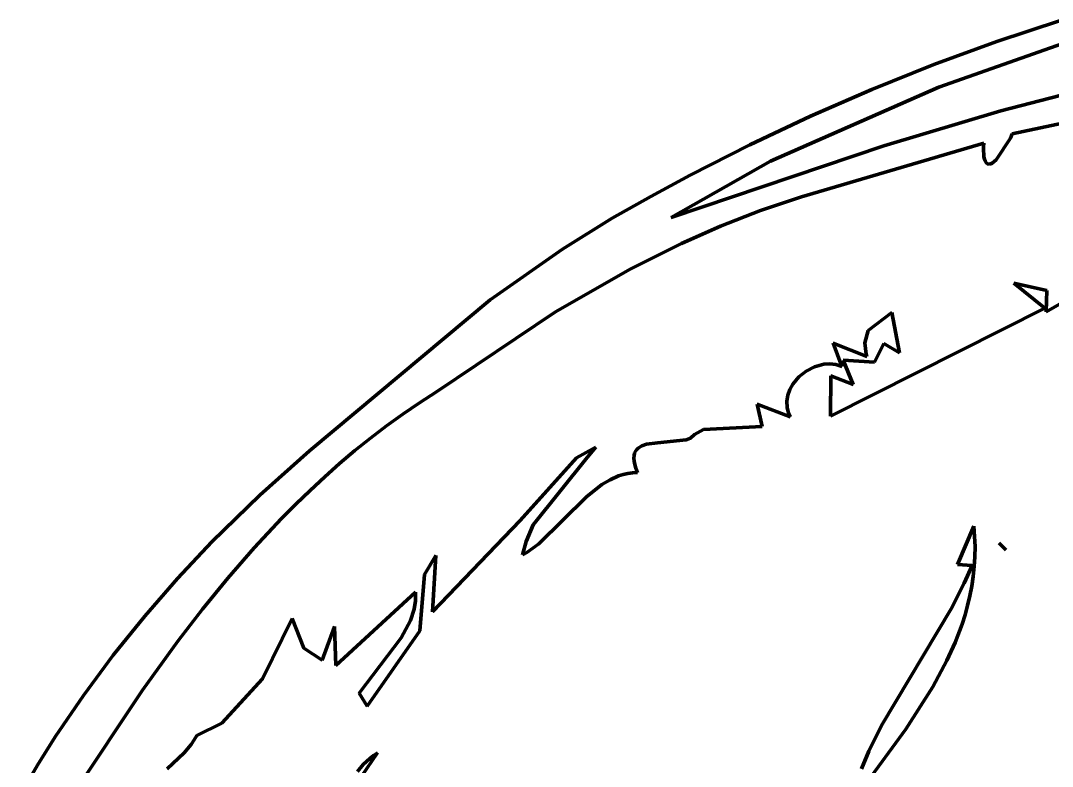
# Model space of a CAD drawing. Header units: millimetres. Extents: x 0 to 11, y 0 to 14.1.
# Drawn here: x 3.449 to 4.385, y 7.531 to 8.207 of the extents above; entities that cross this region are included whole.
import ezdxf

# ---------------------------------------------------------------- set-up
doc = ezdxf.new("R2010")
doc.units = ezdxf.units.MM
doc.layers.add('color#010101ff', color=7, linetype='CONTINUOUS', lineweight=100)
doc.layers.add('color#fefefeff', color=7, linetype='CONTINUOUS', lineweight=100)

msp = doc.modelspace()

# ---------------------------------------------------------------- linework, layer by layer
at = {"layer": 'color#010101ff'}
for p, q in [((4.3347, 8.1876), (4.39236, 8.20665)), ((4.27766, 8.1668), (4.3347, 8.1876)), ((4.41295, 8.19235), (4.28203, 8.14629)), ((4.22128, 8.14427), (4.27766, 8.1668)), ((4.28203, 8.14629), (4.12954, 8.07925)), ((4.16561, 8.12002), (4.22128, 8.14427)), ((4.53257, 8.14278), (4.34853, 8.10394)), ((4.33838, 8.12503), (4.39203, 8.13889)), ((4.23211, 8.0931), (4.33838, 8.12503)), ((4.11069, 8.09407), (4.16561, 8.12002)), ((4.34853, 8.10394), (4.34701, 8.10022)), ((4.05659, 8.06643), (4.11069, 8.09407)), ((4.32289, 8.09566), (4.1575, 8.04706)), ((4.3227, 8.09186), (4.32289, 8.09566)), ((4.34701, 8.10022), (4.33422, 8.08038)), ((4.03952, 8.02832), (4.23211, 8.0931)), ((4.32268, 8.08854), (4.3227, 8.09186)), ((4.32281, 8.08566), (4.32268, 8.08854)), ((4.32309, 8.08323), (4.32281, 8.08566)), ((4.12954, 8.07925), (4.03952, 8.02832)), ((4.3235, 8.0812), (4.32309, 8.08323)), ((4.32404, 8.07957), (4.3235, 8.0812)), ((4.3247, 8.0783), (4.32404, 8.07957)), ((4.32546, 8.0774), (4.3247, 8.0783)), ((4.32632, 8.07682), (4.32546, 8.0774)), ((4.32829, 8.07658), (4.32632, 8.07682)), ((4.33053, 8.07743), (4.32829, 8.07658)), ((4.33422, 8.08038), (4.33053, 8.07743)), ((4.02099, 8.04707), (4.05659, 8.06643)), ((3.98602, 8.0275), (4.02099, 8.04707)), ((4.1575, 8.04706), (4.12053, 8.03456)), ((4.12053, 8.03456), (4.08425, 8.02034)), ((3.94072, 7.99936), (3.98602, 8.0275)), ((4.08425, 8.02034), (4.04865, 8.00457)), ((4.04865, 8.00457), (4.0022, 7.98135)), ((3.87525, 7.95343), (3.94072, 7.99936)), ((4.0022, 7.98135), (3.93455, 7.94254)), ((4.37841, 7.94613), (4.35027, 7.96872)), ((4.35027, 7.96872), (4.37994, 7.96209)), ((3.71135, 7.81674), (3.87525, 7.95343)), ((4.37994, 7.96209), (4.37958, 7.94262)), ((4.1838, 7.84813), (4.37841, 7.94613)), ((4.37958, 7.94262), (4.3938, 7.95093)), ((3.93455, 7.94254), (3.82671, 7.87011)), ((4.21796, 7.92565), (4.23954, 7.94191)), ((4.23954, 7.94191), (4.24638, 7.9056)), ((4.21497, 7.91442), (4.21796, 7.92565)), ((4.19414, 7.89321), (4.18635, 7.9144)), ((4.18635, 7.9144), (4.21697, 7.90209)), ((4.2163, 7.90434), (4.21497, 7.91442)), ((4.2323, 7.91407), (4.22389, 7.89698)), ((4.24638, 7.9056), (4.2323, 7.91407)), ((4.22389, 7.89698), (4.19533, 7.89883)), ((4.19533, 7.89883), (4.20435, 7.87684)), ((4.21697, 7.90209), (4.2163, 7.90434)), ((4.15506, 7.88362), (4.16184, 7.889)), ((4.16184, 7.889), (4.16953, 7.89293)), ((4.16953, 7.89293), (4.17774, 7.89512)), ((4.17774, 7.89512), (4.18331, 7.89549)), ((4.18331, 7.89549), (4.18882, 7.89488)), ((4.18882, 7.89488), (4.19414, 7.89321)), ((4.1496, 7.87707), (4.15506, 7.88362)), ((4.18413, 7.88463), (4.1838, 7.84813)), ((4.20435, 7.87684), (4.18413, 7.88463)), ((3.82671, 7.87011), (3.81122, 7.86023)), ((4.14506, 7.86699), (4.14689, 7.87219)), ((4.14689, 7.87219), (4.1496, 7.87707)), ((3.81122, 7.86023), (3.79608, 7.84995)), ((4.14423, 7.86156), (4.14506, 7.86699)), ((4.14451, 7.85598), (4.14423, 7.86156)), ((4.12195, 7.83871), (4.11726, 7.85901)), ((4.11726, 7.85901), (4.14728, 7.8475)), ((4.14511, 7.85315), (4.14451, 7.85598)), ((4.14603, 7.85032), (4.14511, 7.85315)), ((4.14728, 7.8475), (4.14603, 7.85032)), ((3.79608, 7.84995), (3.78128, 7.83929)), ((3.78128, 7.83929), (3.76679, 7.82827)), ((4.0607, 7.8313), (4.06882, 7.83595)), ((4.06882, 7.83595), (4.12195, 7.83871)), ((3.76679, 7.82827), (3.75262, 7.81689)), ((4.01282, 7.82123), (4.01698, 7.82263)), ((4.01698, 7.82263), (4.02694, 7.82402)), ((4.02694, 7.82402), (4.05297, 7.82647)), ((4.05297, 7.82647), (4.05693, 7.82803)), ((4.05693, 7.82803), (4.0607, 7.8313)), ((3.66628, 7.77639), (3.71135, 7.81674)), ((3.75262, 7.81689), (3.73876, 7.80518)), ((3.95344, 7.81027), (3.97105, 7.82004)), ((3.97105, 7.82004), (3.96335, 7.81049)), ((4.00581, 7.8123), (4.00628, 7.81439)), ((4.00628, 7.81439), (4.00705, 7.81622)), ((4.00705, 7.81622), (4.00812, 7.81779)), ((4.00812, 7.81779), (4.00945, 7.81914)), ((4.00945, 7.81914), (4.01282, 7.82123)), ((3.73876, 7.80518), (3.72518, 7.79315)), ((3.90257, 7.75334), (3.95344, 7.81027)), ((3.96335, 7.81049), (3.91439, 7.74954)), ((4.00567, 7.80992), (4.00581, 7.8123)), ((4.00589, 7.80723), (4.00567, 7.80992)), ((4.00649, 7.80422), (4.00589, 7.80723)), ((4.00749, 7.80086), (4.00649, 7.80422)), ((3.99178, 7.79392), (3.99587, 7.79521)), ((3.99587, 7.79521), (4.00008, 7.79619)), ((4.00008, 7.79619), (4.00443, 7.79684)), ((4.00443, 7.79684), (4.00891, 7.79713)), ((4.00891, 7.79713), (4.00749, 7.80086)), ((3.72518, 7.79315), (3.71189, 7.78082)), ((3.9625, 7.77491), (3.9765, 7.78606)), ((3.9765, 7.78606), (3.98394, 7.79049)), ((3.98394, 7.79049), (3.99178, 7.79392)), ((3.62298, 7.73403), (3.66628, 7.77639)), ((3.71189, 7.78082), (3.69887, 7.7682)), ((3.69887, 7.7682), (3.68611, 7.7553)), ((3.91928, 7.73233), (3.9625, 7.77491)), ((3.68611, 7.7553), (3.6736, 7.74215)), ((3.82285, 7.67079), (3.90257, 7.75334)), ((3.91439, 7.74954), (3.90783, 7.73454)), ((4.31382, 7.74847), (4.29905, 7.7135)), ((4.31462, 7.7391), (4.31382, 7.74847)), ((3.6736, 7.74215), (3.66133, 7.72875)), ((4.31496, 7.72984), (4.31462, 7.7391)), ((3.59183, 7.70094), (3.62298, 7.73403)), ((3.66133, 7.72875), (3.63746, 7.70129)), ((3.90783, 7.73454), (3.90463, 7.72231)), ((3.90843, 7.72451), (3.91928, 7.73233)), ((4.31485, 7.72069), (4.31496, 7.72984)), ((4.33679, 7.7329), (4.34286, 7.7269)), ((4.34286, 7.7269), (4.33679, 7.7329)), ((3.81565, 7.70463), (3.82594, 7.72178)), ((3.82594, 7.72178), (3.82285, 7.67079)), ((3.90463, 7.72231), (3.90843, 7.72451)), ((4.31432, 7.71165), (4.31485, 7.72069)), ((4.29905, 7.7135), (4.31236, 7.71267)), ((4.31236, 7.71267), (4.30526, 7.69675)), ((4.31337, 7.7027), (4.31432, 7.71165)), ((3.56193, 7.66673), (3.59183, 7.70094)), ((3.63746, 7.70129), (3.61443, 7.67304)), ((3.8116, 7.65342), (3.81565, 7.70463)), ((4.31204, 7.69386), (4.31337, 7.7027)), ((4.30526, 7.69675), (4.29321, 7.67345)), ((4.31033, 7.68511), (4.31204, 7.69386)), ((3.7353, 7.62194), (3.80754, 7.68861)), ((3.80754, 7.68861), (3.80741, 7.68069)), ((4.30827, 7.67646), (4.31033, 7.68511)), ((3.61443, 7.67304), (3.59215, 7.64412)), ((3.80632, 7.67324), (3.80312, 7.66281)), ((3.80741, 7.68069), (3.80632, 7.67324)), ((4.29321, 7.67345), (4.23022, 7.56773)), ((4.30587, 7.66791), (4.30827, 7.67646)), ((3.53339, 7.6314), (3.56193, 7.66673)), ((3.66888, 7.60996), (3.69556, 7.66458)), ((3.69556, 7.66458), (3.70621, 7.63766)), ((4.30315, 7.65944), (4.30587, 7.66791)), ((3.72285, 7.62694), (3.73419, 7.65739)), ((3.73419, 7.65739), (3.7353, 7.62194)), ((3.80312, 7.66281), (3.79453, 7.64697)), ((4.29683, 7.64279), (4.30315, 7.65944)), ((3.79453, 7.64697), (3.75641, 7.59704)), ((3.76379, 7.58523), (3.8116, 7.65342)), ((3.59215, 7.64412), (3.55995, 7.59977)), ((3.70621, 7.63766), (3.70564, 7.63705)), ((3.70564, 7.63705), (3.70621, 7.63766)), ((3.70621, 7.63766), (3.72285, 7.62694)), ((4.28944, 7.62647), (4.29683, 7.64279)), ((3.50631, 7.59497), (3.53339, 7.6314)), ((4.2767, 7.60262), (4.28944, 7.62647)), ((3.63191, 7.56964), (3.66888, 7.60996)), ((3.55995, 7.59977), (3.47926, 7.47862)), ((4.25221, 7.56437), (4.2767, 7.60262)), ((3.48081, 7.55743), (3.50631, 7.59497)), ((3.75641, 7.59704), (3.76379, 7.58523)), ((3.60921, 7.55869), (3.63191, 7.56964)), ((4.21489, 7.51355), (4.25221, 7.56437)), ((4.23022, 7.56773), (4.21872, 7.54431)), ((3.46474, 7.53179), (3.48081, 7.55743)), ((3.60407, 7.55054), (3.60682, 7.55455)), ((3.60682, 7.55455), (3.60921, 7.55869)), ((3.58222, 7.52843), (3.59765, 7.54285)), ((3.59765, 7.54285), (3.60407, 7.55054)), ((3.7582, 7.52118), (3.773, 7.54276)), ((3.773, 7.54276), (3.76937, 7.54038)), ((4.21872, 7.54431), (4.21209, 7.52828)), ((3.75997, 7.53223), (3.75483, 7.52603)), ((3.76599, 7.53783), (3.75997, 7.53223)), ((3.76937, 7.54038), (3.76599, 7.53783)), ((3.44945, 7.50567), (3.46474, 7.53179))]:
    msp.add_line(p, q, dxfattribs=at)
at = {"layer": 'color#fefefeff'}
for p, q in [((4.39236, 8.20665), (4.3347, 8.1876)), ((4.3347, 8.1876), (4.27766, 8.1668)), ((4.28203, 8.14629), (4.41295, 8.19235)), ((4.27766, 8.1668), (4.22128, 8.14427)), ((4.12954, 8.07925), (4.28203, 8.14629)), ((4.22128, 8.14427), (4.16561, 8.12002)), ((4.34853, 8.10394), (4.53257, 8.14278)), ((4.39203, 8.13889), (4.33838, 8.12503)), ((4.33838, 8.12503), (4.23211, 8.0931)), ((4.16561, 8.12002), (4.11069, 8.09407)), ((4.34701, 8.10022), (4.34853, 8.10394)), ((4.11069, 8.09407), (4.05659, 8.06643)), ((4.1575, 8.04706), (4.32289, 8.09566)), ((4.32289, 8.09566), (4.3227, 8.09186)), ((4.33422, 8.08038), (4.34701, 8.10022)), ((4.23211, 8.0931), (4.03952, 8.02832)), ((4.3227, 8.09186), (4.32268, 8.08854)), ((4.32268, 8.08854), (4.32281, 8.08566)), ((4.32281, 8.08566), (4.32309, 8.08323)), ((4.03952, 8.02832), (4.12954, 8.07925)), ((4.32309, 8.08323), (4.3235, 8.0812)), ((4.3235, 8.0812), (4.32404, 8.07957)), ((4.32404, 8.07957), (4.3247, 8.0783)), ((4.3247, 8.0783), (4.32546, 8.0774)), ((4.32546, 8.0774), (4.32632, 8.07682)), ((4.32632, 8.07682), (4.32829, 8.07658)), ((4.32829, 8.07658), (4.33053, 8.07743)), ((4.33053, 8.07743), (4.33422, 8.08038)), ((4.05659, 8.06643), (4.02099, 8.04707)), ((4.02099, 8.04707), (3.98602, 8.0275)), ((4.12053, 8.03456), (4.1575, 8.04706)), ((4.08425, 8.02034), (4.12053, 8.03456)), ((3.98602, 8.0275), (3.94072, 7.99936)), ((4.04865, 8.00457), (4.08425, 8.02034)), ((4.0022, 7.98135), (4.04865, 8.00457)), ((3.94072, 7.99936), (3.87525, 7.95343)), ((3.93455, 7.94254), (4.0022, 7.98135)), ((4.37994, 7.96209), (4.35027, 7.96872)), ((4.35027, 7.96872), (4.37841, 7.94613)), ((3.87525, 7.95343), (3.71135, 7.81674)), ((4.37958, 7.94262), (4.37994, 7.96209)), ((4.37841, 7.94613), (4.1838, 7.84813)), ((4.3938, 7.95093), (4.37958, 7.94262)), ((3.82671, 7.87011), (3.93455, 7.94254)), ((4.23954, 7.94191), (4.21796, 7.92565)), ((4.24638, 7.9056), (4.23954, 7.94191)), ((4.21796, 7.92565), (4.21497, 7.91442)), ((4.21697, 7.90209), (4.18635, 7.9144)), ((4.18635, 7.9144), (4.19414, 7.89321)), ((4.21497, 7.91442), (4.2163, 7.90434)), ((4.22389, 7.89698), (4.2323, 7.91407)), ((4.2323, 7.91407), (4.24638, 7.9056)), ((4.20435, 7.87684), (4.19533, 7.89883)), ((4.19533, 7.89883), (4.22389, 7.89698)), ((4.2163, 7.90434), (4.21697, 7.90209)), ((4.16184, 7.889), (4.15506, 7.88362)), ((4.16953, 7.89293), (4.16184, 7.889)), ((4.17774, 7.89512), (4.16953, 7.89293)), ((4.18331, 7.89549), (4.17774, 7.89512)), ((4.18882, 7.89488), (4.18331, 7.89549)), ((4.19414, 7.89321), (4.18882, 7.89488)), ((4.15506, 7.88362), (4.1496, 7.87707)), ((4.1838, 7.84813), (4.18413, 7.88463)), ((4.18413, 7.88463), (4.20435, 7.87684)), ((3.81122, 7.86023), (3.82671, 7.87011)), ((4.14689, 7.87219), (4.14506, 7.86699)), ((4.1496, 7.87707), (4.14689, 7.87219)), ((3.79608, 7.84995), (3.81122, 7.86023)), ((4.14506, 7.86699), (4.14423, 7.86156)), ((4.14423, 7.86156), (4.14451, 7.85598)), ((4.14728, 7.8475), (4.11726, 7.85901)), ((4.11726, 7.85901), (4.12195, 7.83871)), ((4.14451, 7.85598), (4.14511, 7.85315)), ((4.14511, 7.85315), (4.14603, 7.85032)), ((4.14603, 7.85032), (4.14728, 7.8475)), ((3.78128, 7.83929), (3.79608, 7.84995)), ((3.76679, 7.82827), (3.78128, 7.83929)), ((4.06882, 7.83595), (4.0607, 7.8313)), ((4.12195, 7.83871), (4.06882, 7.83595)), ((3.75262, 7.81689), (3.76679, 7.82827)), ((4.01698, 7.82263), (4.01282, 7.82123)), ((4.02694, 7.82402), (4.01698, 7.82263)), ((4.05297, 7.82647), (4.02694, 7.82402)), ((4.05693, 7.82803), (4.05297, 7.82647)), ((4.0607, 7.8313), (4.05693, 7.82803)), ((3.71135, 7.81674), (3.66628, 7.77639)), ((3.73876, 7.80518), (3.75262, 7.81689)), ((3.97105, 7.82004), (3.95344, 7.81027)), ((3.96335, 7.81049), (3.97105, 7.82004)), ((4.00628, 7.81439), (4.00581, 7.8123)), ((4.00705, 7.81622), (4.00628, 7.81439)), ((4.00812, 7.81779), (4.00705, 7.81622)), ((4.00945, 7.81914), (4.00812, 7.81779)), ((4.01282, 7.82123), (4.00945, 7.81914)), ((3.72518, 7.79315), (3.73876, 7.80518)), ((3.95344, 7.81027), (3.90257, 7.75334)), ((3.91439, 7.74954), (3.96335, 7.81049)), ((4.00581, 7.8123), (4.00567, 7.80992)), ((4.00567, 7.80992), (4.00589, 7.80723)), ((4.00589, 7.80723), (4.00649, 7.80422)), ((4.00649, 7.80422), (4.00749, 7.80086)), ((3.99587, 7.79521), (3.99178, 7.79392)), ((4.00008, 7.79619), (3.99587, 7.79521)), ((4.00443, 7.79684), (4.00008, 7.79619)), ((4.00891, 7.79713), (4.00443, 7.79684)), ((4.00749, 7.80086), (4.00891, 7.79713)), ((3.71189, 7.78082), (3.72518, 7.79315)), ((3.9765, 7.78606), (3.9625, 7.77491)), ((3.98394, 7.79049), (3.9765, 7.78606)), ((3.99178, 7.79392), (3.98394, 7.79049)), ((3.66628, 7.77639), (3.62298, 7.73403)), ((3.69887, 7.7682), (3.71189, 7.78082)), ((3.68611, 7.7553), (3.69887, 7.7682)), ((3.9625, 7.77491), (3.91928, 7.73233)), ((3.6736, 7.74215), (3.68611, 7.7553)), ((3.90257, 7.75334), (3.82285, 7.67079)), ((3.90783, 7.73454), (3.91439, 7.74954)), ((4.29905, 7.7135), (4.31382, 7.74847)), ((4.31382, 7.74847), (4.31462, 7.7391)), ((3.66133, 7.72875), (3.6736, 7.74215)), ((4.31462, 7.7391), (4.31496, 7.72984)), ((3.62298, 7.73403), (3.59183, 7.70094)), ((3.63746, 7.70129), (3.66133, 7.72875)), ((3.90463, 7.72231), (3.90783, 7.73454)), ((3.91928, 7.73233), (3.90843, 7.72451)), ((4.31496, 7.72984), (4.31485, 7.72069)), ((4.33679, 7.7329), (4.34286, 7.7269)), ((4.34286, 7.7269), (4.33679, 7.7329)), ((3.82594, 7.72178), (3.81565, 7.70463)), ((3.82285, 7.67079), (3.82594, 7.72178)), ((3.90843, 7.72451), (3.90463, 7.72231)), ((4.31485, 7.72069), (4.31432, 7.71165)), ((4.31236, 7.71267), (4.29905, 7.7135)), ((4.30526, 7.69675), (4.31236, 7.71267)), ((4.31432, 7.71165), (4.31337, 7.7027)), ((3.59183, 7.70094), (3.56193, 7.66673)), ((3.61443, 7.67304), (3.63746, 7.70129)), ((3.81565, 7.70463), (3.8116, 7.65342)), ((4.31337, 7.7027), (4.31204, 7.69386)), ((4.29321, 7.67345), (4.30526, 7.69675)), ((4.31204, 7.69386), (4.31033, 7.68511)), ((3.80754, 7.68861), (3.7353, 7.62194)), ((3.80741, 7.68069), (3.80754, 7.68861)), ((4.31033, 7.68511), (4.30827, 7.67646)), ((3.59215, 7.64412), (3.61443, 7.67304)), ((3.80312, 7.66281), (3.80632, 7.67324)), ((3.80632, 7.67324), (3.80741, 7.68069)), ((4.23022, 7.56773), (4.29321, 7.67345)), ((4.30827, 7.67646), (4.30587, 7.66791)), ((3.56193, 7.66673), (3.53339, 7.6314)), ((3.69556, 7.66458), (3.66888, 7.60996)), ((3.70621, 7.63766), (3.69556, 7.66458)), ((4.30587, 7.66791), (4.30315, 7.65944)), ((3.73419, 7.65739), (3.72285, 7.62694)), ((3.7353, 7.62194), (3.73419, 7.65739)), ((3.79453, 7.64697), (3.80312, 7.66281)), ((4.30315, 7.65944), (4.29683, 7.64279)), ((3.75641, 7.59704), (3.79453, 7.64697)), ((3.8116, 7.65342), (3.76379, 7.58523)), ((3.55995, 7.59977), (3.59215, 7.64412)), ((3.70621, 7.63766), (3.70564, 7.63705)), ((3.70564, 7.63705), (3.70621, 7.63766)), ((3.72285, 7.62694), (3.70621, 7.63766)), ((4.29683, 7.64279), (4.28944, 7.62647)), ((3.53339, 7.6314), (3.50631, 7.59497)), ((4.28944, 7.62647), (4.2767, 7.60262)), ((3.66888, 7.60996), (3.63191, 7.56964)), ((3.47926, 7.47862), (3.55995, 7.59977)), ((4.2767, 7.60262), (4.25221, 7.56437)), ((3.50631, 7.59497), (3.48081, 7.55743)), ((3.76379, 7.58523), (3.75641, 7.59704)), ((3.63191, 7.56964), (3.60921, 7.55869)), ((4.25221, 7.56437), (4.21489, 7.51355)), ((4.21872, 7.54431), (4.23022, 7.56773)), ((3.48081, 7.55743), (3.46474, 7.53179)), ((3.60682, 7.55455), (3.60407, 7.55054)), ((3.60921, 7.55869), (3.60682, 7.55455)), ((3.59765, 7.54285), (3.58222, 7.52843)), ((3.60407, 7.55054), (3.59765, 7.54285)), ((3.773, 7.54276), (3.7582, 7.52118)), ((3.76937, 7.54038), (3.773, 7.54276)), ((4.21209, 7.52828), (4.21872, 7.54431)), ((3.75483, 7.52603), (3.75997, 7.53223)), ((3.75997, 7.53223), (3.76599, 7.53783)), ((3.76599, 7.53783), (3.76937, 7.54038)), ((3.46474, 7.53179), (3.44945, 7.50567))]:
    msp.add_line(p, q, dxfattribs=at)

doc.saveas('drawing.dxf')
